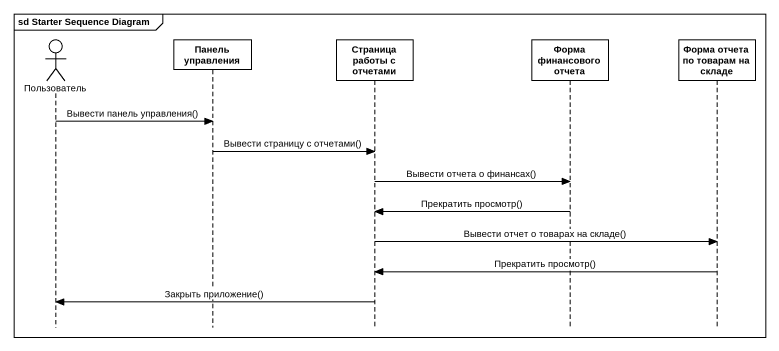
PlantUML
@startuml
mainframe sd Starter Sequence Diagram
hide footbox
actor Пользователь
participant "Панель управления" as Панель_управления
participant "Страница работы с отчетами" as Страница_работы_с_отчетами
participant "Форма финансового отчета" as Форма_финансового_отчета
participant "Форма отчета по товарам на складе" as Форма_отчета_по_товарам_на

Пользователь -> Панель_управления : Вывести панель управления()
Панель_управления -> Страница_работы_с_отчетами : Вывести страницу с отчетами()
Страница_работы_с_отчетами -> Форма_финансового_отчета : Вывести отчета о финансах()
Форма_финансового_отчета -> Страница_работы_с_отчетами : Прекратить просмотр()
Страница_работы_с_отчетами -> Форма_отчета_по_товарам_на : Вывести отчет о товарах на складе()
Форма_отчета_по_товарам_на -> Страница_работы_с_отчетами : Прекратить просмотр()
Страница_работы_с_отчетами -> Пользователь : Закрыть приложение()
@enduml
